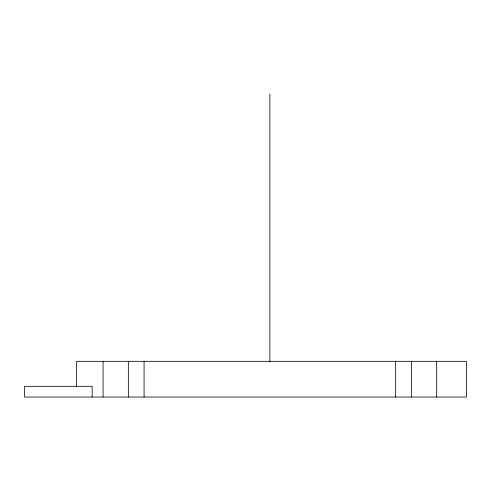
<?xml version="1.0" encoding="UTF-8"?>
<svg xmlns="http://www.w3.org/2000/svg" width="491" height="491" viewBox="0 0 491 491"><rect width="100%" height="100%" fill="white"/><g stroke="black" fill="none" stroke-linecap="round" stroke-linejoin="round"><path stroke-width="0.74" d="M436.665 361.308L436.665 397.047M411.39 361.308L411.39 397.047M395.66 361.308L395.66 397.047M269.872 93.953L269.872 361.842M144.078 361.308L144.078 397.047M128.347 361.308L128.347 397.047M103.073 361.308L103.073 397.047M92.148 397.047L92.148 386.325L24.55 386.325L24.55 397.047L466.45 397.047L466.45 361.308L76.522 361.308L76.522 386.325"/></g></svg>
